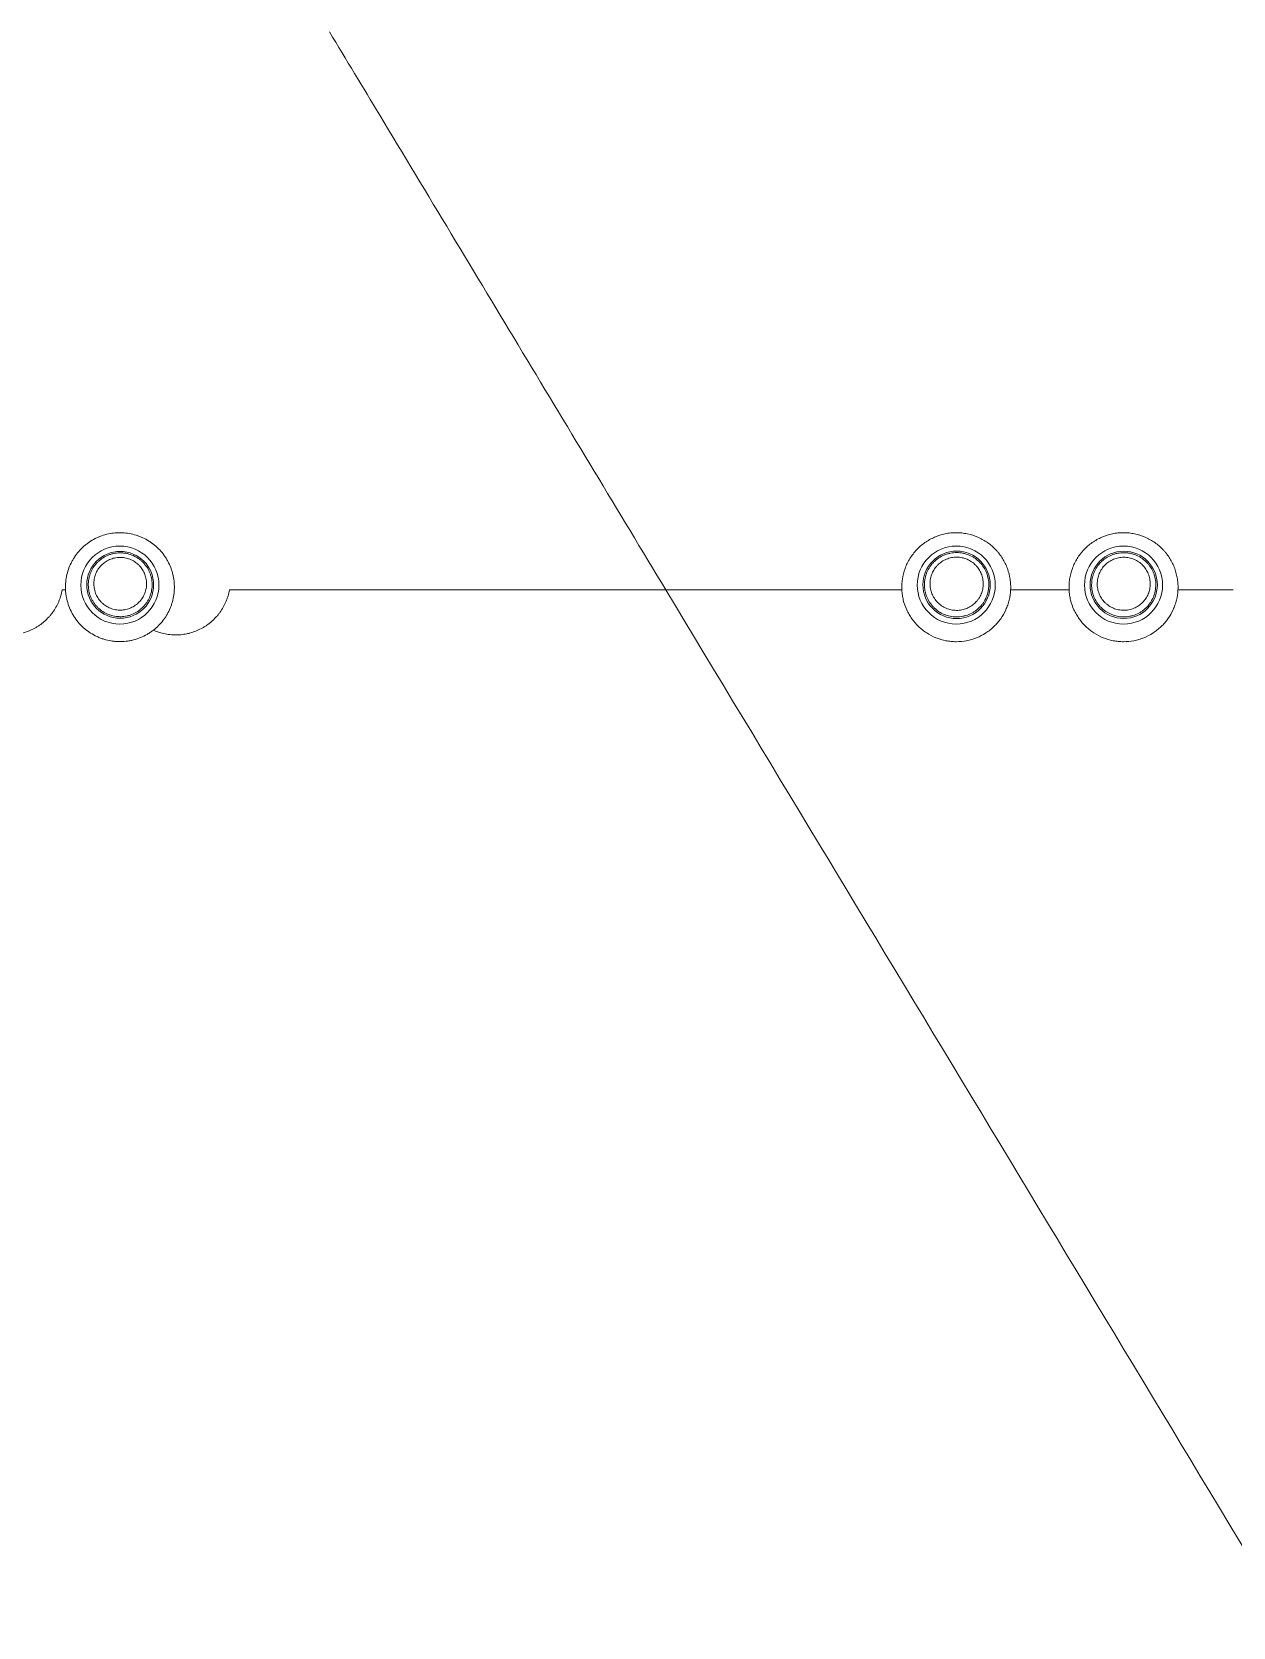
# Model space of a CAD drawing. Header units: millimetres. Extents: x 70151 to 230897, y 35202 to 113211.
# Drawn here: x 178016.98 to 178038.44, y 69198.28 to 69226.78 of the extents above; entities that cross this region are included whole.
import ezdxf

# ---------------------------------------------------------------- set-up
doc = ezdxf.new("R2010")
doc.units = ezdxf.units.MM
doc.header["$LTSCALE"] = 50
doc.layers.add('2-con', color=2, linetype='Continuous')
doc.layers.add('mark-B', color=2, linetype='Continuous', lineweight=20)

# ---------------------------------------------------------------- blocks, each defined once
blk = doc.blocks.new('무풍1WAY 대형')
at = {"layer": 'mark-B'}
for centre, radius in [((618.435, -457.448), 0.697), ((618.431, -457.452), 0.6), ((621.422, -457.448), 0.697), ((621.416, -457.452), 0.602), ((636.36, -457.448), 0.697), ((636.353, -457.452), 0.597)]:
    blk.add_circle(centre, radius, dxfattribs=at)
for points, knots in [([(572.565, -367.139), (574.049, -369.62), (577.024, -374.59), (581.484, -382.057), (585.953, -389.549), (590.429, -397.064), (594.256, -403.499), (597.2, -408.454), (598.983, -411.453), (600.87, -414.616), (602.41, -417.171), (603.866, -419.595), (604.839, -421.214), (605.834, -422.869), (606.85, -424.56), (607.655, -425.899), (608.44, -427.204), (609.459, -428.899), (610.544, -430.703), (611.565, -432.399), (612.402, -433.789), (613.131, -435.001), (614.275, -436.901), (616.913, -441.28), (621.157, -448.32), (624.792, -454.346), (626.609, -457.36)], [0, 0, 0, 0, 0.082173, 0.164629, 0.247365, 0.330382, 0.413678, 0.460685, 0.494678, 0.513157, 0.565744, 0.579792, 0.593839, 0.619662, 0.634913, 0.650164, 0.664277, 0.678389, 0.706654, 0.724414, 0.734957, 0.753014, 0.764846, 0.798371, 0.899185, 1, 1, 1, 1]), ([(619.407, -457.36), (619.405, -457.33), (619.402, -457.299), (619.395, -457.253), (619.393, -457.238), (619.387, -457.208), (619.383, -457.193), (619.365, -457.119), (619.345, -457.061), (619.314, -456.992), (619.307, -456.978), (619.293, -456.951), (619.285, -456.937), (619.262, -456.897), (619.246, -456.871), (619.192, -456.796), (619.152, -456.75), (619.097, -456.696), (619.085, -456.686), (619.062, -456.665), (619.026, -456.636), (618.988, -456.609), (618.911, -456.559), (618.856, -456.53), (618.74, -456.484), (618.681, -456.466), (618.59, -456.448), (618.559, -456.444), (618.497, -456.438), (618.466, -456.436), (618.372, -456.436), (618.311, -456.442), (618.22, -456.46), (618.189, -456.467), (618.129, -456.485), (618.1, -456.495), (618.014, -456.53), (617.959, -456.558), (617.881, -456.609), (617.856, -456.627), (617.807, -456.666), (617.761, -456.706), (617.719, -456.75), (617.678, -456.797), (617.659, -456.821), (617.606, -456.897), (617.575, -456.95), (617.537, -457.033), (617.526, -457.062), (617.506, -457.12), (617.497, -457.15), (617.475, -457.239), (617.466, -457.299), (617.463, -457.36)], [0, 0, 0, 0, 0.03125, 0.03125, 0.046875, 0.046875, 0.0625, 0.0625, 0.125, 0.125, 0.140625, 0.140625, 0.15625, 0.15625, 0.1875, 0.1875, 0.25, 0.25, 0.265625, 0.265625, 0.28125, 0.3125, 0.3125, 0.375, 0.375, 0.4375, 0.4375, 0.46875, 0.46875, 0.5, 0.5, 0.5625, 0.5625, 0.59375, 0.59375, 0.625, 0.625, 0.6875, 0.6875, 0.71875, 0.71875, 0.75, 0.78125, 0.78125, 0.8125, 0.8125, 0.875, 0.875, 0.90625, 0.90625, 0.9375, 0.9375, 1, 1, 1, 1]), ([(622.394, -457.36), (622.392, -457.33), (622.389, -457.299), (622.383, -457.253), (622.38, -457.238), (622.374, -457.208), (622.371, -457.193), (622.353, -457.119), (622.333, -457.061), (622.301, -456.992), (622.294, -456.978), (622.28, -456.951), (622.273, -456.937), (622.25, -456.897), (622.233, -456.871), (622.18, -456.796), (622.14, -456.75), (622.084, -456.696), (622.073, -456.686), (622.049, -456.665), (622.013, -456.636), (621.976, -456.609), (621.898, -456.559), (621.844, -456.53), (621.728, -456.484), (621.668, -456.466), (621.577, -456.448), (621.547, -456.444), (621.485, -456.438), (621.453, -456.436), (621.36, -456.436), (621.298, -456.442), (621.207, -456.46), (621.177, -456.467), (621.117, -456.485), (621.087, -456.495), (621.001, -456.53), (620.947, -456.558), (620.869, -456.609), (620.843, -456.627), (620.795, -456.666), (620.748, -456.706), (620.706, -456.75), (620.666, -456.797), (620.647, -456.821), (620.593, -456.897), (620.563, -456.95), (620.525, -457.033), (620.513, -457.062), (620.493, -457.12), (620.484, -457.15), (620.463, -457.239), (620.454, -457.299), (620.451, -457.36)], [0, 0, 0, 0, 0.03125, 0.03125, 0.046875, 0.046875, 0.0625, 0.0625, 0.125, 0.125, 0.140625, 0.140625, 0.15625, 0.15625, 0.1875, 0.1875, 0.25, 0.25, 0.265625, 0.265625, 0.28125, 0.3125, 0.3125, 0.375, 0.375, 0.4375, 0.4375, 0.46875, 0.46875, 0.5, 0.5, 0.5625, 0.5625, 0.59375, 0.59375, 0.625, 0.625, 0.6875, 0.6875, 0.71875, 0.71875, 0.75, 0.78125, 0.78125, 0.8125, 0.8125, 0.875, 0.875, 0.90625, 0.90625, 0.9375, 0.9375, 1, 1, 1, 1]), ([(635.761, -456.642), (635.693, -456.612), (635.623, -456.59), (635.532, -456.572), (635.514, -456.569), (635.477, -456.564), (635.459, -456.562), (635.403, -456.557), (635.329, -456.556), (635.255, -456.562), (635.2, -456.571), (635.182, -456.574), (635.146, -456.581), (635.127, -456.586), (635.038, -456.61), (634.969, -456.637), (634.888, -456.68), (634.872, -456.69), (634.84, -456.709), (634.824, -456.719), (634.778, -456.751), (634.72, -456.796), (634.668, -456.847), (634.631, -456.888), (634.618, -456.902), (634.595, -456.93), (634.584, -456.945), (634.53, -457.019), (634.494, -457.083), (634.458, -457.167), (634.451, -457.184), (634.439, -457.219), (634.433, -457.236), (634.417, -457.289), (634.409, -457.324), (634.402, -457.36)], [0, 0, 0, 0, 0.125, 0.125, 0.15625, 0.15625, 0.1875, 0.1875, 0.25, 0.3125, 0.3125, 0.34375, 0.34375, 0.375, 0.375, 0.5, 0.5, 0.53125, 0.53125, 0.5625, 0.5625, 0.625, 0.6875, 0.6875, 0.71875, 0.71875, 0.75, 0.75, 0.875, 0.875, 0.90625, 0.90625, 0.9375, 0.9375, 1, 1, 1, 1]), ([(635.761, -456.642), (635.779, -456.629), (635.797, -456.616), (635.834, -456.591), (635.853, -456.579), (635.91, -456.545), (635.989, -456.507), (636.074, -456.479), (636.139, -456.462), (636.161, -456.457), (636.204, -456.449), (636.226, -456.446), (636.292, -456.438), (636.336, -456.436), (636.403, -456.438), (636.425, -456.439), (636.47, -456.443), (636.492, -456.446), (636.558, -456.457), (636.601, -456.467), (636.665, -456.486), (636.686, -456.493), (636.727, -456.509), (636.748, -456.518), (636.808, -456.546), (636.886, -456.589), (636.957, -456.641), (637.007, -456.684), (637.024, -456.699), (637.055, -456.73), (637.07, -456.746), (637.114, -456.796), (637.141, -456.83), (637.178, -456.885), (637.19, -456.903), (637.212, -456.942), (637.222, -456.961), (637.251, -457.021), (637.284, -457.102), (637.306, -457.186), (637.319, -457.251), (637.322, -457.273), (637.327, -457.316), (637.329, -457.338), (637.33, -457.36)], [0, 0, 0, 0, 0.03125, 0.03125, 0.0625, 0.0625, 0.125, 0.1875, 0.1875, 0.21875, 0.21875, 0.25, 0.25, 0.3125, 0.3125, 0.34375, 0.34375, 0.375, 0.375, 0.4375, 0.4375, 0.46875, 0.46875, 0.5, 0.5, 0.5625, 0.625, 0.625, 0.65625, 0.65625, 0.6875, 0.6875, 0.75, 0.75, 0.78125, 0.78125, 0.8125, 0.8125, 0.875, 0.9375, 0.9375, 0.96875, 0.96875, 1, 1, 1, 1]), ([(638.748, -456.642), (638.68, -456.612), (638.61, -456.59), (638.52, -456.572), (638.501, -456.569), (638.465, -456.564), (638.446, -456.562), (638.39, -456.558), (638.316, -456.556), (638.243, -456.563), (638.188, -456.571), (638.17, -456.574), (638.133, -456.582), (638.115, -456.586), (638.025, -456.61), (637.957, -456.637), (637.875, -456.681), (637.859, -456.69), (637.827, -456.709), (637.812, -456.719), (637.766, -456.751), (637.708, -456.796), (637.655, -456.847), (637.618, -456.888), (637.606, -456.902), (637.582, -456.93), (637.571, -456.945), (637.517, -457.019), (637.481, -457.083), (637.445, -457.167), (637.438, -457.184), (637.426, -457.219), (637.42, -457.236), (637.404, -457.289), (637.396, -457.324), (637.389, -457.36)], [0, 0, 0, 0, 0.125, 0.125, 0.15625, 0.15625, 0.1875, 0.1875, 0.25, 0.3125, 0.3125, 0.34375, 0.34375, 0.375, 0.375, 0.5, 0.5, 0.53125, 0.53125, 0.5625, 0.5625, 0.625, 0.6875, 0.6875, 0.71875, 0.71875, 0.75, 0.75, 0.875, 0.875, 0.90625, 0.90625, 0.9375, 0.9375, 1, 1, 1, 1]), ([(637.33, -457.36), (637.332, -457.401), (637.332, -457.442), (637.327, -457.504), (637.325, -457.524), (637.32, -457.565), (637.316, -457.586), (637.303, -457.647), (637.282, -457.727), (637.25, -457.803), (637.223, -457.859), (637.213, -457.877), (637.192, -457.913), (637.181, -457.931), (637.147, -457.983), (637.097, -458.049), (637.038, -458.108), (636.992, -458.15), (636.975, -458.164), (636.942, -458.19), (636.925, -458.202), (636.874, -458.237), (636.838, -458.259), (636.782, -458.287), (636.764, -458.296), (636.725, -458.313), (636.705, -458.32), (636.646, -458.342), (636.565, -458.365), (636.482, -458.377), (636.42, -458.382), (636.399, -458.383), (636.356, -458.384), (636.335, -458.384), (636.272, -458.381), (636.189, -458.372), (636.108, -458.352), (636.047, -458.333), (636.027, -458.326), (635.988, -458.311), (635.969, -458.302), (635.912, -458.276), (635.876, -458.256), (635.823, -458.223), (635.805, -458.211), (635.771, -458.187), (635.755, -458.174), (635.706, -458.134), (635.646, -458.077), (635.593, -458.013), (635.557, -457.962), (635.545, -457.945), (635.523, -457.909), (635.513, -457.891), (635.483, -457.837), (635.466, -457.799), (635.444, -457.742), (635.437, -457.722), (635.424, -457.683), (635.419, -457.662), (635.404, -457.602), (635.397, -457.561), (635.39, -457.499), (635.388, -457.478), (635.386, -457.437), (635.386, -457.416), (635.387, -457.354), (635.393, -457.272), (635.41, -457.191), (635.426, -457.131), (635.433, -457.111), (635.446, -457.072), (635.454, -457.052), (635.478, -456.995), (635.496, -456.958), (635.527, -456.905), (635.538, -456.887), (635.561, -456.852), (635.573, -456.835), (635.612, -456.785), (635.666, -456.723), (635.728, -456.668), (635.761, -456.642)], [0, 0, 0, 0, 0.03125, 0.03125, 0.046875, 0.046875, 0.0625, 0.0625, 0.09375, 0.125, 0.125, 0.140625, 0.140625, 0.15625, 0.15625, 0.1875, 0.21875, 0.21875, 0.234375, 0.234375, 0.25, 0.25, 0.28125, 0.28125, 0.296875, 0.296875, 0.3125, 0.3125, 0.34375, 0.375, 0.375, 0.390625, 0.390625, 0.40625, 0.40625, 0.4375, 0.46875, 0.46875, 0.484375, 0.484375, 0.5, 0.5, 0.53125, 0.53125, 0.546875, 0.546875, 0.5625, 0.5625, 0.59375, 0.625, 0.625, 0.640625, 0.640625, 0.65625, 0.65625, 0.6875, 0.6875, 0.703125, 0.703125, 0.71875, 0.71875, 0.75, 0.75, 0.765625, 0.765625, 0.78125, 0.78125, 0.8125, 0.84375, 0.84375, 0.859375, 0.859375, 0.875, 0.875, 0.90625, 0.90625, 0.921875, 0.921875, 0.9375, 0.9375, 0.96875, 1, 1, 1, 1]), ([(617.985, -457.813), (617.962, -457.784), (617.941, -457.753), (617.915, -457.703), (617.907, -457.686), (617.893, -457.651), (617.887, -457.633), (617.871, -457.58), (617.864, -457.543), (617.859, -457.487), (617.858, -457.469), (617.858, -457.431), (617.859, -457.413), (617.865, -457.357), (617.872, -457.321), (617.894, -457.249), (617.909, -457.214), (617.935, -457.165), (617.945, -457.149), (617.966, -457.118), (617.977, -457.103), (618.013, -457.059), (618.039, -457.033), (618.083, -456.997), (618.098, -456.986), (618.13, -456.965), (618.146, -456.956), (618.196, -456.929), (618.23, -456.915), (618.285, -456.899), (618.303, -456.894), (618.34, -456.887), (618.377, -456.881), (618.415, -456.88), (618.443, -456.88), (618.453, -456.88), (618.471, -456.881), (618.481, -456.882), (618.528, -456.887), (618.565, -456.894), (618.619, -456.911), (618.637, -456.918), (618.663, -456.929), (618.671, -456.933), (618.688, -456.941), (618.697, -456.945), (618.738, -456.967), (618.769, -456.988), (618.812, -457.025), (618.826, -457.037), (618.853, -457.064), (618.865, -457.078), (618.889, -457.108), (618.9, -457.123), (618.921, -457.154), (618.93, -457.171), (618.956, -457.22), (618.97, -457.254), (618.986, -457.309), (618.991, -457.327), (618.998, -457.363), (619.003, -457.4), (619.005, -457.437), (619.004, -457.475), (619.003, -457.494), (618.998, -457.549), (618.99, -457.586), (618.974, -457.639), (618.967, -457.657), (618.953, -457.692), (618.945, -457.708), (618.918, -457.758), (618.897, -457.789), (618.862, -457.832), (618.849, -457.846), (618.822, -457.873), (618.808, -457.885), (618.765, -457.921), (618.734, -457.941), (618.683, -457.968), (618.666, -457.976), (618.632, -457.99), (618.596, -458.003), (618.56, -458.012), (618.523, -458.019), (618.504, -458.022), (618.447, -458.027), (618.41, -458.027), (618.363, -458.022), (618.354, -458.021), (618.335, -458.018), (618.325, -458.017), (618.298, -458.011), (618.279, -458.006), (618.225, -457.989), (618.191, -457.975), (618.149, -457.952), (618.141, -457.948), (618.125, -457.938), (618.101, -457.922), (618.064, -457.894), (618.036, -457.869), (618.01, -457.842), (617.997, -457.828), (617.985, -457.813)], [0, 0, 0, 0, 0.03125, 0.03125, 0.046875, 0.046875, 0.0625, 0.0625, 0.09375, 0.09375, 0.109375, 0.109375, 0.125, 0.125, 0.15625, 0.15625, 0.1875, 0.1875, 0.203125, 0.203125, 0.21875, 0.21875, 0.25, 0.25, 0.265625, 0.265625, 0.28125, 0.28125, 0.3125, 0.3125, 0.328125, 0.328125, 0.34375, 0.359375, 0.359375, 0.367187, 0.367187, 0.375, 0.375, 0.40625, 0.40625, 0.421875, 0.421875, 0.429687, 0.429687, 0.4375, 0.4375, 0.46875, 0.46875, 0.484375, 0.484375, 0.5, 0.5, 0.515625, 0.515625, 0.53125, 0.53125, 0.5625, 0.5625, 0.578125, 0.578125, 0.59375, 0.609375, 0.609375, 0.625, 0.625, 0.65625, 0.65625, 0.671875, 0.671875, 0.6875, 0.6875, 0.71875, 0.71875, 0.734375, 0.734375, 0.75, 0.75, 0.78125, 0.78125, 0.796875, 0.796875, 0.8125, 0.828125, 0.828125, 0.84375, 0.84375, 0.875, 0.875, 0.882812, 0.882812, 0.890625, 0.890625, 0.90625, 0.90625, 0.9375, 0.9375, 0.945312, 0.945312, 0.953125, 0.96875, 0.984375, 0.984375, 1, 1, 1, 1]), ([(618.063, -457.769), (618.072, -457.781), (618.083, -457.792), (618.105, -457.814), (618.127, -457.835), (618.152, -457.854), (618.178, -457.872), (618.191, -457.88), (618.233, -457.902), (618.261, -457.914), (618.306, -457.928), (618.321, -457.932), (618.352, -457.938), (618.367, -457.941), (618.414, -457.945), (618.445, -457.946), (618.492, -457.941), (618.507, -457.939), (618.538, -457.933), (618.568, -457.925), (618.598, -457.915), (618.626, -457.903), (618.64, -457.896), (618.682, -457.874), (618.708, -457.857), (618.744, -457.827), (618.755, -457.817), (618.777, -457.795), (618.788, -457.783), (618.817, -457.748), (618.834, -457.722), (618.856, -457.681), (618.863, -457.667), (618.875, -457.639), (618.88, -457.624), (618.893, -457.58), (618.899, -457.55), (618.904, -457.504), (618.905, -457.488), (618.905, -457.458), (618.904, -457.427), (618.899, -457.397), (618.893, -457.366), (618.89, -457.351), (618.877, -457.307), (618.865, -457.278), (618.844, -457.238), (618.836, -457.224), (618.819, -457.198), (618.81, -457.186), (618.79, -457.161), (618.78, -457.15), (618.758, -457.128), (618.746, -457.117), (618.711, -457.087), (618.685, -457.07), (618.644, -457.047), (618.63, -457.041), (618.601, -457.028), (618.586, -457.023), (618.542, -457.009), (618.511, -457.003), (618.464, -456.998), (618.448, -456.997), (618.417, -456.997), (618.386, -456.999), (618.355, -457.003), (618.325, -457.009), (618.309, -457.013), (618.264, -457.026), (618.236, -457.038), (618.195, -457.06), (618.181, -457.068), (618.155, -457.086), (618.143, -457.095), (618.107, -457.124), (618.085, -457.146), (618.055, -457.182), (618.046, -457.195), (618.029, -457.221), (618.021, -457.234), (617.999, -457.274), (617.987, -457.303), (617.969, -457.362), (617.963, -457.392), (617.958, -457.438), (617.958, -457.453), (617.958, -457.484), (617.958, -457.5), (617.963, -457.546), (617.968, -457.576), (617.981, -457.62), (617.986, -457.635), (617.998, -457.663), (618.005, -457.677), (618.026, -457.718), (618.043, -457.744), (618.063, -457.769)], [0, 0, 0, 0, 0.015625, 0.015625, 0.03125, 0.046875, 0.046875, 0.0625, 0.0625, 0.09375, 0.09375, 0.109375, 0.109375, 0.125, 0.125, 0.15625, 0.15625, 0.171875, 0.171875, 0.1875, 0.203125, 0.203125, 0.21875, 0.21875, 0.25, 0.25, 0.265625, 0.265625, 0.28125, 0.28125, 0.3125, 0.3125, 0.328125, 0.328125, 0.34375, 0.34375, 0.375, 0.375, 0.390625, 0.390625, 0.40625, 0.421875, 0.421875, 0.4375, 0.4375, 0.46875, 0.46875, 0.484375, 0.484375, 0.5, 0.5, 0.515625, 0.515625, 0.53125, 0.53125, 0.5625, 0.5625, 0.578125, 0.578125, 0.59375, 0.59375, 0.625, 0.625, 0.640625, 0.640625, 0.65625, 0.671875, 0.671875, 0.6875, 0.6875, 0.71875, 0.71875, 0.734375, 0.734375, 0.75, 0.75, 0.78125, 0.78125, 0.796875, 0.796875, 0.8125, 0.8125, 0.84375, 0.84375, 0.875, 0.875, 0.890625, 0.890625, 0.90625, 0.90625, 0.9375, 0.9375, 0.953125, 0.953125, 0.96875, 0.96875, 1, 1, 1, 1]), ([(620.968, -457.814), (620.944, -457.785), (620.924, -457.753), (620.898, -457.704), (620.89, -457.687), (620.876, -457.652), (620.869, -457.634), (620.854, -457.58), (620.847, -457.544), (620.841, -457.487), (620.841, -457.469), (620.841, -457.431), (620.842, -457.412), (620.848, -457.357), (620.855, -457.32), (620.877, -457.248), (620.892, -457.214), (620.918, -457.164), (620.928, -457.148), (620.949, -457.117), (620.961, -457.102), (620.997, -457.058), (621.023, -457.032), (621.067, -456.996), (621.082, -456.985), (621.114, -456.964), (621.13, -456.954), (621.18, -456.928), (621.215, -456.914), (621.269, -456.897), (621.288, -456.893), (621.325, -456.886), (621.362, -456.88), (621.4, -456.879), (621.428, -456.879), (621.438, -456.879), (621.457, -456.88), (621.466, -456.881), (621.513, -456.886), (621.55, -456.894), (621.604, -456.91), (621.622, -456.917), (621.648, -456.928), (621.657, -456.932), (621.674, -456.94), (621.682, -456.944), (621.724, -456.967), (621.755, -456.988), (621.798, -457.024), (621.812, -457.037), (621.839, -457.064), (621.851, -457.078), (621.875, -457.108), (621.886, -457.123), (621.907, -457.155), (621.916, -457.171), (621.942, -457.22), (621.956, -457.255), (621.972, -457.309), (621.977, -457.328), (621.984, -457.364), (621.989, -457.401), (621.991, -457.438), (621.99, -457.476), (621.989, -457.495), (621.983, -457.551), (621.976, -457.587), (621.959, -457.641), (621.953, -457.658), (621.938, -457.693), (621.93, -457.71), (621.904, -457.76), (621.883, -457.791), (621.847, -457.834), (621.834, -457.848), (621.807, -457.875), (621.793, -457.887), (621.75, -457.923), (621.718, -457.944), (621.668, -457.97), (621.651, -457.978), (621.616, -457.993), (621.581, -458.005), (621.544, -458.014), (621.507, -458.022), (621.488, -458.024), (621.431, -458.029), (621.393, -458.029), (621.346, -458.024), (621.337, -458.023), (621.318, -458.02), (621.309, -458.019), (621.281, -458.013), (621.263, -458.008), (621.209, -457.991), (621.174, -457.977), (621.132, -457.954), (621.124, -457.949), (621.108, -457.939), (621.084, -457.924), (621.047, -457.896), (621.019, -457.87), (620.993, -457.843), (620.98, -457.829), (620.968, -457.814)], [0, 0, 0, 0, 0.03125, 0.03125, 0.046875, 0.046875, 0.0625, 0.0625, 0.09375, 0.09375, 0.109375, 0.109375, 0.125, 0.125, 0.15625, 0.15625, 0.1875, 0.1875, 0.203125, 0.203125, 0.21875, 0.21875, 0.25, 0.25, 0.265625, 0.265625, 0.28125, 0.28125, 0.3125, 0.3125, 0.328125, 0.328125, 0.34375, 0.359375, 0.359375, 0.367187, 0.367187, 0.375, 0.375, 0.40625, 0.40625, 0.421875, 0.421875, 0.429687, 0.429687, 0.4375, 0.4375, 0.46875, 0.46875, 0.484375, 0.484375, 0.5, 0.5, 0.515625, 0.515625, 0.53125, 0.53125, 0.5625, 0.5625, 0.578125, 0.578125, 0.59375, 0.609375, 0.609375, 0.625, 0.625, 0.65625, 0.65625, 0.671875, 0.671875, 0.6875, 0.6875, 0.71875, 0.71875, 0.734375, 0.734375, 0.75, 0.75, 0.78125, 0.78125, 0.796875, 0.796875, 0.8125, 0.828125, 0.828125, 0.84375, 0.84375, 0.875, 0.875, 0.882812, 0.882812, 0.890625, 0.890625, 0.90625, 0.90625, 0.9375, 0.9375, 0.945312, 0.945312, 0.953125, 0.96875, 0.984375, 0.984375, 1, 1, 1, 1]), ([(621.045, -457.77), (621.055, -457.782), (621.066, -457.794), (621.088, -457.816), (621.11, -457.837), (621.135, -457.856), (621.161, -457.873), (621.174, -457.881), (621.216, -457.904), (621.244, -457.916), (621.289, -457.93), (621.304, -457.934), (621.335, -457.94), (621.351, -457.943), (621.398, -457.948), (621.429, -457.948), (621.476, -457.943), (621.492, -457.941), (621.522, -457.935), (621.553, -457.927), (621.582, -457.917), (621.611, -457.905), (621.625, -457.898), (621.667, -457.876), (621.693, -457.859), (621.729, -457.83), (621.74, -457.819), (621.762, -457.797), (621.773, -457.785), (621.802, -457.749), (621.82, -457.724), (621.842, -457.683), (621.848, -457.669), (621.86, -457.64), (621.865, -457.626), (621.879, -457.581), (621.885, -457.551), (621.89, -457.505), (621.891, -457.489), (621.891, -457.459), (621.89, -457.428), (621.885, -457.397), (621.879, -457.367), (621.876, -457.352), (621.863, -457.307), (621.851, -457.279), (621.83, -457.238), (621.822, -457.224), (621.805, -457.198), (621.796, -457.186), (621.776, -457.161), (621.766, -457.15), (621.744, -457.127), (621.732, -457.117), (621.696, -457.087), (621.671, -457.069), (621.629, -457.047), (621.615, -457.04), (621.586, -457.028), (621.572, -457.022), (621.527, -457.008), (621.496, -457.002), (621.449, -456.997), (621.433, -456.996), (621.402, -456.996), (621.371, -456.997), (621.34, -457.002), (621.309, -457.008), (621.294, -457.012), (621.249, -457.025), (621.22, -457.037), (621.179, -457.059), (621.165, -457.067), (621.139, -457.085), (621.126, -457.094), (621.09, -457.124), (621.068, -457.145), (621.039, -457.181), (621.029, -457.194), (621.012, -457.22), (621.004, -457.233), (620.982, -457.274), (620.97, -457.302), (620.952, -457.362), (620.946, -457.392), (620.941, -457.438), (620.94, -457.453), (620.94, -457.484), (620.941, -457.5), (620.945, -457.546), (620.951, -457.576), (620.964, -457.621), (620.969, -457.635), (620.981, -457.664), (620.987, -457.678), (621.009, -457.719), (621.026, -457.745), (621.045, -457.77)], [0, 0, 0, 0, 0.015625, 0.015625, 0.03125, 0.046875, 0.046875, 0.0625, 0.0625, 0.09375, 0.09375, 0.109375, 0.109375, 0.125, 0.125, 0.15625, 0.15625, 0.171875, 0.171875, 0.1875, 0.203125, 0.203125, 0.21875, 0.21875, 0.25, 0.25, 0.265625, 0.265625, 0.28125, 0.28125, 0.3125, 0.3125, 0.328125, 0.328125, 0.34375, 0.34375, 0.375, 0.375, 0.390625, 0.390625, 0.40625, 0.421875, 0.421875, 0.4375, 0.4375, 0.46875, 0.46875, 0.484375, 0.484375, 0.5, 0.5, 0.515625, 0.515625, 0.53125, 0.53125, 0.5625, 0.5625, 0.578125, 0.578125, 0.59375, 0.59375, 0.625, 0.625, 0.640625, 0.640625, 0.65625, 0.671875, 0.671875, 0.6875, 0.6875, 0.71875, 0.71875, 0.734375, 0.734375, 0.75, 0.75, 0.78125, 0.78125, 0.796875, 0.796875, 0.8125, 0.8125, 0.84375, 0.84375, 0.875, 0.875, 0.890625, 0.890625, 0.90625, 0.90625, 0.9375, 0.9375, 0.953125, 0.953125, 0.96875, 0.96875, 1, 1, 1, 1]), ([(635.918, -457.822), (635.894, -457.793), (635.873, -457.763), (635.846, -457.714), (635.837, -457.697), (635.822, -457.663), (635.816, -457.645), (635.799, -457.592), (635.791, -457.556), (635.785, -457.501), (635.783, -457.482), (635.783, -457.445), (635.783, -457.426), (635.788, -457.371), (635.794, -457.335), (635.815, -457.262), (635.828, -457.228), (635.853, -457.178), (635.863, -457.162), (635.883, -457.131), (635.894, -457.115), (635.928, -457.071), (635.954, -457.045), (635.997, -457.008), (636.011, -456.997), (636.042, -456.975), (636.058, -456.965), (636.107, -456.938), (636.141, -456.923), (636.195, -456.905), (636.213, -456.9), (636.25, -456.892), (636.287, -456.886), (636.324, -456.884), (636.352, -456.883), (636.362, -456.883), (636.38, -456.884), (636.39, -456.884), (636.437, -456.888), (636.474, -456.895), (636.528, -456.91), (636.545, -456.916), (636.572, -456.927), (636.581, -456.93), (636.598, -456.938), (636.606, -456.942), (636.648, -456.964), (636.679, -456.984), (636.723, -457.019), (636.737, -457.031), (636.764, -457.057), (636.777, -457.071), (636.801, -457.1), (636.812, -457.115), (636.834, -457.145), (636.843, -457.161), (636.87, -457.21), (636.885, -457.244), (636.902, -457.297), (636.907, -457.315), (636.915, -457.352), (636.921, -457.388), (636.923, -457.425), (636.924, -457.462), (636.923, -457.481), (636.919, -457.537), (636.912, -457.573), (636.897, -457.626), (636.891, -457.644), (636.878, -457.679), (636.87, -457.696), (636.845, -457.746), (636.825, -457.777), (636.79, -457.821), (636.778, -457.835), (636.752, -457.862), (636.738, -457.875), (636.696, -457.911), (636.665, -457.933), (636.616, -457.96), (636.599, -457.969), (636.565, -457.984), (636.53, -457.997), (636.494, -458.007), (636.457, -458.015), (636.438, -458.018), (636.382, -458.025), (636.345, -458.025), (636.298, -458.021), (636.289, -458.02), (636.27, -458.018), (636.261, -458.017), (636.233, -458.012), (636.215, -458.007), (636.161, -457.992), (636.126, -457.978), (636.084, -457.957), (636.076, -457.952), (636.06, -457.943), (636.036, -457.928), (635.998, -457.901), (635.97, -457.876), (635.943, -457.85), (635.93, -457.836), (635.918, -457.822)], [0, 0, 0, 0, 0.03125, 0.03125, 0.046875, 0.046875, 0.0625, 0.0625, 0.09375, 0.09375, 0.109375, 0.109375, 0.125, 0.125, 0.15625, 0.15625, 0.1875, 0.1875, 0.203125, 0.203125, 0.21875, 0.21875, 0.25, 0.25, 0.265625, 0.265625, 0.28125, 0.28125, 0.3125, 0.3125, 0.328125, 0.328125, 0.34375, 0.359375, 0.359375, 0.367187, 0.367187, 0.375, 0.375, 0.40625, 0.40625, 0.421875, 0.421875, 0.429687, 0.429687, 0.4375, 0.4375, 0.46875, 0.46875, 0.484375, 0.484375, 0.5, 0.5, 0.515625, 0.515625, 0.53125, 0.53125, 0.5625, 0.5625, 0.578125, 0.578125, 0.59375, 0.609375, 0.609375, 0.625, 0.625, 0.65625, 0.65625, 0.671875, 0.671875, 0.6875, 0.6875, 0.71875, 0.71875, 0.734375, 0.734375, 0.75, 0.75, 0.78125, 0.78125, 0.796875, 0.796875, 0.8125, 0.828125, 0.828125, 0.84375, 0.84375, 0.875, 0.875, 0.882813, 0.882813, 0.890625, 0.890625, 0.90625, 0.90625, 0.9375, 0.9375, 0.945313, 0.945313, 0.953125, 0.96875, 0.984375, 0.984375, 1, 1, 1, 1]), ([(635.994, -457.775), (636.004, -457.787), (636.015, -457.799), (636.037, -457.82), (636.06, -457.84), (636.085, -457.858), (636.111, -457.875), (636.125, -457.883), (636.166, -457.904), (636.195, -457.916), (636.24, -457.928), (636.255, -457.932), (636.285, -457.938), (636.301, -457.94), (636.347, -457.943), (636.378, -457.943), (636.425, -457.937), (636.44, -457.935), (636.471, -457.928), (636.5, -457.92), (636.529, -457.909), (636.558, -457.896), (636.571, -457.889), (636.612, -457.866), (636.637, -457.849), (636.672, -457.819), (636.684, -457.808), (636.705, -457.786), (636.715, -457.774), (636.744, -457.737), (636.76, -457.712), (636.781, -457.671), (636.787, -457.657), (636.798, -457.628), (636.803, -457.613), (636.816, -457.569), (636.821, -457.539), (636.825, -457.493), (636.825, -457.478), (636.824, -457.447), (636.822, -457.417), (636.817, -457.387), (636.811, -457.357), (636.807, -457.342), (636.793, -457.298), (636.781, -457.27), (636.759, -457.23), (636.751, -457.217), (636.733, -457.192), (636.724, -457.179), (636.704, -457.156), (636.693, -457.144), (636.671, -457.123), (636.659, -457.112), (636.623, -457.083), (636.597, -457.067), (636.556, -457.046), (636.542, -457.039), (636.513, -457.028), (636.498, -457.023), (636.453, -457.01), (636.423, -457.004), (636.376, -457.001), (636.36, -457), (636.329, -457.001), (636.299, -457.003), (636.268, -457.008), (636.238, -457.015), (636.222, -457.019), (636.178, -457.033), (636.15, -457.046), (636.109, -457.069), (636.096, -457.077), (636.071, -457.095), (636.059, -457.104), (636.024, -457.134), (636.002, -457.157), (635.974, -457.193), (635.965, -457.206), (635.948, -457.232), (635.941, -457.245), (635.92, -457.286), (635.909, -457.314), (635.892, -457.374), (635.887, -457.404), (635.883, -457.449), (635.883, -457.465), (635.883, -457.495), (635.884, -457.511), (635.89, -457.556), (635.896, -457.586), (635.91, -457.63), (635.916, -457.644), (635.928, -457.672), (635.935, -457.686), (635.957, -457.726), (635.974, -457.752), (635.994, -457.775)], [0, 0, 0, 0, 0.015625, 0.015625, 0.03125, 0.046875, 0.046875, 0.0625, 0.0625, 0.09375, 0.09375, 0.109375, 0.109375, 0.125, 0.125, 0.15625, 0.15625, 0.171875, 0.171875, 0.1875, 0.203125, 0.203125, 0.21875, 0.21875, 0.25, 0.25, 0.265625, 0.265625, 0.28125, 0.28125, 0.3125, 0.3125, 0.328125, 0.328125, 0.34375, 0.34375, 0.375, 0.375, 0.390625, 0.390625, 0.40625, 0.421875, 0.421875, 0.4375, 0.4375, 0.46875, 0.46875, 0.484375, 0.484375, 0.5, 0.5, 0.515625, 0.515625, 0.53125, 0.53125, 0.5625, 0.5625, 0.578125, 0.578125, 0.59375, 0.59375, 0.625, 0.625, 0.640625, 0.640625, 0.65625, 0.671875, 0.671875, 0.6875, 0.6875, 0.71875, 0.71875, 0.734375, 0.734375, 0.75, 0.75, 0.78125, 0.78125, 0.796875, 0.796875, 0.8125, 0.8125, 0.84375, 0.84375, 0.875, 0.875, 0.890625, 0.890625, 0.90625, 0.90625, 0.9375, 0.9375, 0.953125, 0.953125, 0.96875, 0.96875, 1, 1, 1, 1]), ([(617.463, -457.36), (617.461, -457.392), (617.461, -457.425), (617.465, -457.491), (617.468, -457.523), (617.482, -457.62), (617.499, -457.683), (617.532, -457.775), (617.545, -457.806), (617.574, -457.865), (617.605, -457.922), (617.642, -457.976), (617.672, -458.015), (617.683, -458.028), (617.704, -458.053), (617.715, -458.065), (617.772, -458.126), (617.821, -458.169), (617.902, -458.225), (617.93, -458.243), (617.973, -458.267), (617.988, -458.275), (618.018, -458.29), (618.033, -458.297), (618.109, -458.33), (618.172, -458.35), (618.269, -458.37), (618.302, -458.375), (618.368, -458.382), (618.435, -458.385), (618.501, -458.382), (618.55, -458.377), (618.566, -458.375), (618.599, -458.37), (618.616, -458.367), (618.698, -458.35), (618.76, -458.33), (618.851, -458.29), (618.881, -458.276), (618.939, -458.243), (618.967, -458.225), (619.048, -458.169), (619.098, -458.126), (619.154, -458.066), (619.165, -458.053), (619.187, -458.028), (619.218, -457.99), (619.264, -457.922), (619.296, -457.865), (619.317, -457.821), (619.324, -457.806), (619.337, -457.776), (619.343, -457.76), (619.371, -457.683), (619.387, -457.62), (619.402, -457.524), (619.405, -457.491), (619.408, -457.425), (619.408, -457.392), (619.407, -457.36)], [0, 0, 0, 0, 0.03125, 0.03125, 0.0625, 0.0625, 0.125, 0.125, 0.15625, 0.15625, 0.1875, 0.21875, 0.21875, 0.234375, 0.234375, 0.25, 0.25, 0.3125, 0.3125, 0.34375, 0.34375, 0.359375, 0.359375, 0.375, 0.375, 0.4375, 0.4375, 0.46875, 0.46875, 0.5, 0.53125, 0.53125, 0.546875, 0.546875, 0.5625, 0.5625, 0.625, 0.625, 0.65625, 0.65625, 0.6875, 0.6875, 0.75, 0.75, 0.765625, 0.765625, 0.78125, 0.8125, 0.84375, 0.84375, 0.859375, 0.859375, 0.875, 0.875, 0.9375, 0.9375, 0.96875, 0.96875, 1, 1, 1, 1]), ([(620.451, -457.36), (620.449, -457.392), (620.449, -457.425), (620.452, -457.491), (620.455, -457.523), (620.47, -457.62), (620.486, -457.683), (620.52, -457.775), (620.533, -457.806), (620.562, -457.865), (620.593, -457.922), (620.63, -457.976), (620.66, -458.015), (620.67, -458.028), (620.692, -458.053), (620.703, -458.065), (620.759, -458.126), (620.809, -458.169), (620.89, -458.225), (620.917, -458.243), (620.961, -458.267), (620.976, -458.275), (621.005, -458.29), (621.021, -458.297), (621.096, -458.33), (621.159, -458.35), (621.257, -458.37), (621.29, -458.375), (621.356, -458.382), (621.422, -458.385), (621.488, -458.382), (621.538, -458.377), (621.554, -458.375), (621.587, -458.37), (621.603, -458.367), (621.685, -458.35), (621.748, -458.33), (621.839, -458.29), (621.869, -458.276), (621.927, -458.243), (621.955, -458.225), (622.036, -458.169), (622.085, -458.126), (622.142, -458.066), (622.153, -458.053), (622.174, -458.028), (622.205, -457.99), (622.252, -457.922), (622.283, -457.865), (622.305, -457.821), (622.311, -457.806), (622.324, -457.776), (622.33, -457.76), (622.359, -457.683), (622.375, -457.62), (622.389, -457.524), (622.393, -457.491), (622.396, -457.425), (622.396, -457.392), (622.394, -457.36)], [0, 0, 0, 0, 0.03125, 0.03125, 0.0625, 0.0625, 0.125, 0.125, 0.15625, 0.15625, 0.1875, 0.21875, 0.21875, 0.234375, 0.234375, 0.25, 0.25, 0.3125, 0.3125, 0.34375, 0.34375, 0.359375, 0.359375, 0.375, 0.375, 0.4375, 0.4375, 0.46875, 0.46875, 0.5, 0.53125, 0.53125, 0.546875, 0.546875, 0.5625, 0.5625, 0.625, 0.625, 0.65625, 0.65625, 0.6875, 0.6875, 0.75, 0.75, 0.765625, 0.765625, 0.78125, 0.8125, 0.84375, 0.84375, 0.859375, 0.859375, 0.875, 0.875, 0.9375, 0.9375, 0.96875, 0.96875, 1, 1, 1, 1]), ([(626.609, -457.36), (627.462, -458.776), (628.315, -460.191), (630.018, -463.02), (630.868, -464.433), (631.719, -465.844)], [0, 0, 0, 0, 0.5, 0.5, 1, 1, 1, 1])]:
    blk.add_open_spline(points, degree=3, knots=knots, dxfattribs=at)
for points in [[(616.478, -457.36), (616.806, -457.36), (617.135, -457.36), (617.463, -457.36)], [(619.407, -457.36), (619.426, -457.36), (619.446, -457.36), (619.465, -457.36)], [(619.465, -457.36), (619.794, -457.36), (620.122, -457.36), (620.451, -457.36)], [(622.394, -457.36), (623.054, -457.36), (623.715, -457.36), (624.375, -457.36)], [(624.375, -457.36), (625.12, -457.36), (625.865, -457.36), (626.609, -457.36)], [(634.402, -457.36), (631.804, -457.36), (629.207, -457.36), (626.609, -457.36)], [(637.389, -457.36), (637.37, -457.36), (637.35, -457.36), (637.33, -457.36)], [(631.719, -465.844), (632.018, -466.34), (632.317, -466.836), (632.617, -467.332)]]:
    blk.add_open_spline(points, degree=3, dxfattribs=at)
blk = doc.blocks.new('dpdjzjs')
at = {"layer": 'mark-B', "rotation": 180}
blk.add_blockref('무풍1WAY 대형', (178654.915, 88751.491), dxfattribs=at)

msp = doc.modelspace()

# ---------------------------------------------------------------- block references
at = {"layer": '2-con'}
msp.add_blockref('dpdjzjs', (0, -19992.043), dxfattribs=at)

doc.saveas('drawing.dxf')
